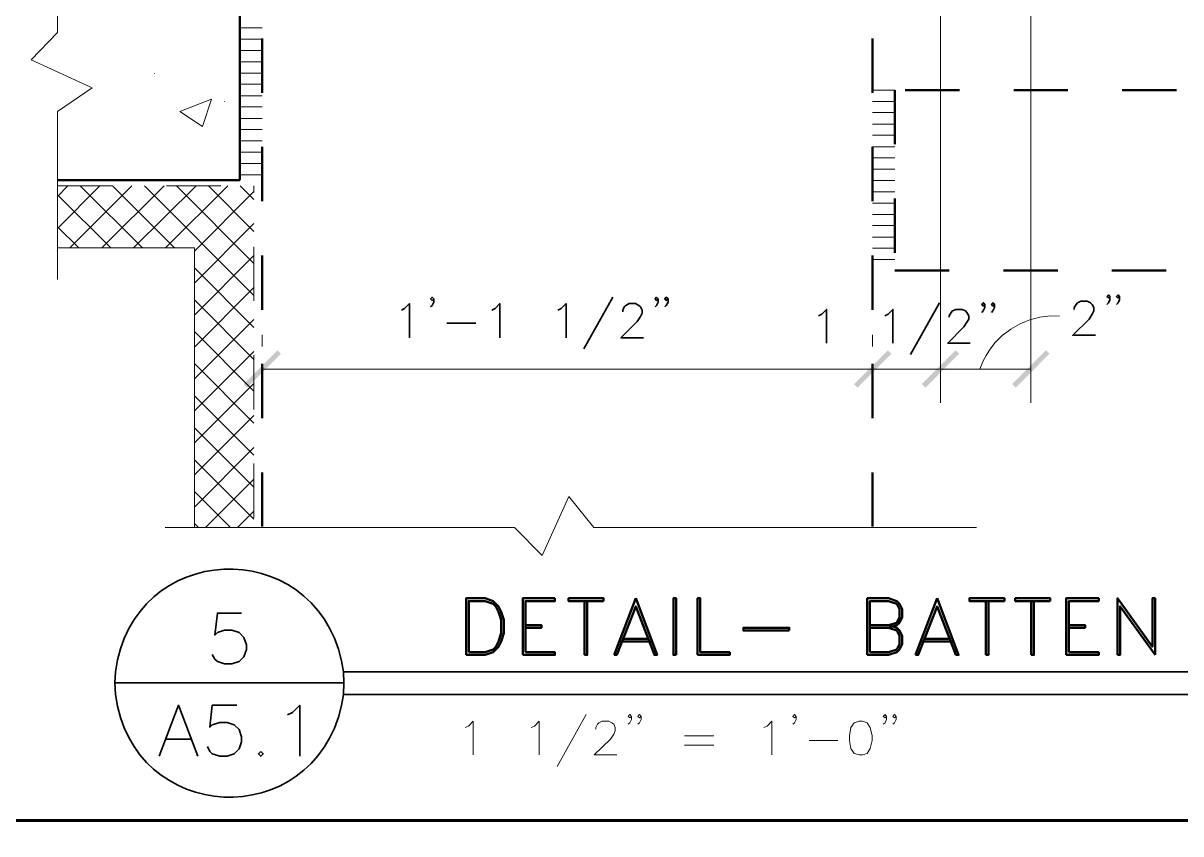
# Model space of a CAD drawing. Header units: inches. Extents: x 5 to 516, y -193 to 129.
# Drawn here: x 351.83 to 353.964, y -12.359 to -10.864 of the extents above; entities that cross this region are included whole.
import ezdxf

# ---------------------------------------------------------------- set-up
doc = ezdxf.new("R2010")
doc.units = ezdxf.units.IN
doc.header["$MEASUREMENT"] = 0
doc.linetypes.add('PDF_IMPORT', pattern=[1, 0.8, -0.2])
doc.layers.add('PDF6_Geometry', color=7, linetype='Continuous')
doc.layers.add('PDF6_Solid Fills', color=7, linetype='Continuous')

msp = doc.modelspace()

# ---------------------------------------------------------------- hatches: boundary and pattern name
at = {"layer": 'PDF6_Solid Fills', "transparency": 33554559}
for points in [[(352.3057006, -11.4739161), (352.299034, -11.467805), (352.236812, -11.5300269), (352.2434784, -11.5366939)], [(353.4240342, -11.4678044), (353.361812, -11.5300266), (353.3684786, -11.5366933), (353.4307009, -11.4739153)], [(353.4934787, -11.5366939), (353.5557009, -11.4739161), (353.5490342, -11.467805), (353.486812, -11.5300269)], [(353.6534786, -11.5300266), (353.6601453, -11.5366933), (353.7223675, -11.4739153), (353.7157008, -11.4678044)]]:
    msp.add_hatch(color=256, dxfattribs=at).paths.add_polyline_path(points)

# ---------------------------------------------------------------- linework, layer by layer
at = {"layer": 'PDF6_Geometry', "lineweight": 15}
for points in [[(353.5212564, -11.5644717), (353.5212564, -10.362805)], [(352.1773674, -11.004471), (352.1190341, -11.0272488), (352.1607008, -11.0550266)], [(353.3962564, -11.4394711), (353.3962564, -11.4605822)], [(353.3712563, -12.1516934), (353.3623674, -12.1544712), (353.3562563, -12.1633601), (353.3534785, -12.1783601), (353.3534785, -12.187249), (353.3562563, -12.202249), (353.3623674, -12.2111379), (353.3712563, -12.2139156), (353.3773674, -12.2139156), (353.3862563, -12.2111379), (353.3918119, -12.202249), (353.3951452, -12.187249), (353.3951452, -12.1783601), (353.3918119, -12.1633601), (353.3862563, -12.1544712), (353.3773674, -12.1516934)]]:
    msp.add_lwpolyline(points, close=True, dxfattribs=at)
for points in [[(353.6879231, -10.362805), (353.6879231, -11.5644717)], [(351.8940343, -10.6000261), (351.8940343, -10.8816927), (351.8451454, -10.9322483), (351.9573677, -10.9839149), (351.8940343, -11.0272483), (351.8940343, -11.3372483)], [(352.2295898, -10.8733596), (352.2712565, -10.8733596)], [(352.2295898, -10.8939149), (352.2712565, -10.8939149)], [(352.2295898, -10.9150262), (352.2712565, -10.9150262)], [(352.2295898, -10.9355815), (352.2712565, -10.9355815)], [(352.0723678, -10.957249), (352.0723678, -10.9566935)], [(352.2295898, -10.9566929), (352.2712565, -10.9566929)], [(352.2295898, -10.9772482), (352.2712565, -10.9772482)], [(353.4373676, -10.987805), (353.3962564, -10.987805)], [(352.2012565, -11.0089153), (352.2012565, -11.0083597)], [(352.2295898, -10.9983596), (352.2712565, -10.9983596)], [(353.4373676, -11.0089153), (353.3962564, -11.0089153)], [(352.2295898, -11.0189149), (352.2712565, -11.0189149)], [(353.4373676, -11.0294717), (353.3962564, -11.0294717)], [(352.2295898, -11.0400262), (352.2712565, -11.0400262)], [(353.4373676, -11.0505819), (353.3962564, -11.0505819)], [(352.2295898, -11.0605815), (352.2712565, -11.0605815)], [(353.4373676, -11.0711383), (353.3962564, -11.0711383)], [(352.2295898, -11.0816929), (352.2712565, -11.0816929)], [(353.4373676, -11.0922486), (353.3962564, -11.0922486)], [(352.2295898, -11.1022482), (352.2712565, -11.1022482)], [(353.4373676, -11.112805), (353.3962564, -11.112805)], [(352.2295898, -11.1233596), (352.2712565, -11.1233596)], [(353.4373676, -11.1339153), (353.3962564, -11.1339153)], [(352.2295898, -11.1439149), (352.2712565, -11.1439149)], [(353.4373676, -11.1544717), (353.3962564, -11.1544717)], [(351.8945899, -11.1833594), (351.9129232, -11.1644705)], [(351.8945899, -11.2422493), (351.9718121, -11.1644715)], [(351.9162568, -11.2789156), (352.0307012, -11.1644711)], [(352.0507008, -11.2789156), (351.9357008, -11.1644711)], [(351.9751455, -11.2789156), (352.0901455, -11.1644711)], [(352.1095902, -11.2789156), (351.9951457, -11.1644711)], [(352.0340343, -11.2789156), (352.1490343, -11.1644711)], [(352.255701, -11.3666932), (352.0540343, -11.164471)], [(352.092923, -11.2789156), (352.207923, -11.1644711)], [(352.255701, -11.3078044), (352.1129232, -11.1644711)], [(352.1462565, -11.285027), (352.2557009, -11.175027)], [(352.255701, -11.2483596), (352.1718121, -11.1644707)], [(352.255701, -11.1894708), (352.230701, -11.1644708)], [(353.4373676, -11.1755819), (353.3962564, -11.1755819)], [(351.9918121, -11.2789156), (351.8945899, -11.1816934)], [(353.4373676, -11.1961383), (353.3962564, -11.1961383)], [(353.4373676, -11.2172486), (353.3962564, -11.2172486)], [(351.9329233, -11.2789156), (351.89459, -11.2405822)], [(352.1462565, -11.3439158), (352.2557009, -11.2339158)], [(353.4373676, -11.237805), (353.3962564, -11.237805)], [(353.4373676, -11.2589153), (353.3962564, -11.2589153)], [(352.1462565, -11.7939155), (352.1462565, -11.2789155), (351.8945898, -11.2789155)], [(353.4373676, -11.2794717), (353.3962564, -11.2794717)], [(352.1462565, -11.4028045), (352.2557009, -11.2928045)], [(353.4373676, -11.3005819), (353.3962564, -11.3005819)], [(352.255701, -11.4255819), (352.1462565, -11.3155819)], [(352.1462565, -11.4616933), (352.2557009, -11.3516933)], [(352.255701, -11.4844707), (352.1462565, -11.3744707)], [(352.1462565, -11.520582), (352.2557009, -11.4111376)], [(353.740701, -11.4050266), (353.7240343, -11.4044711)], [(352.255701, -11.5433606), (352.1462565, -11.4333606)], [(352.2712565, -11.4605822), (352.2712565, -11.4394711)], [(352.1462565, -11.5794708), (352.2557009, -11.4700263)], [(352.255701, -11.6022482), (352.1462565, -11.4922482)], [(353.600701, -11.4861377), (353.5940343, -11.5022489)], [(352.2712565, -11.5022489), (353.3962564, -11.5022489)], [(353.3334787, -11.5022489), (353.5212564, -11.5022489)], [(353.5834786, -11.5022489), (353.5212564, -11.5022489), (353.6879231, -11.5022489)], [(352.1462565, -11.6383595), (352.2557009, -11.5289151)], [(352.255701, -11.6611381), (352.1462565, -11.5516936)], [(352.1462565, -11.6972483), (352.2557009, -11.5878038)], [(352.255701, -11.7200268), (352.1462565, -11.6105824)], [(352.1462565, -11.7566931), (352.2557009, -11.6466931)], [(352.255701, -11.7789156), (352.1462565, -11.6694711)], [(352.1673678, -11.7939155), (352.2557012, -11.7055822)], [(352.2118122, -11.7939155), (352.1462566, -11.72836)], [(352.0923675, -11.7944705), (352.7362564, -11.7944705), (352.7868119, -11.8461371), (352.8362563, -11.7372483), (352.8823675, -11.7944705), (353.5879231, -11.7944705)], [(352.2262566, -11.7939155), (352.255701, -11.7644711)], [(352.1529229, -11.7939155), (352.1462562, -11.7872488)], [(352.8684787, -12.1394706), (352.8145898, -12.2350261)], [(352.951812, -12.1428049), (352.9484787, -12.1455827), (352.9457009, -12.1428049), (352.9484787, -12.1394716), (352.951812, -12.1428049), (352.951812, -12.1483604), (352.9484787, -12.1544716), (352.9457009, -12.1572493)], [(352.9695896, -12.1428049), (352.9662563, -12.1455827), (352.9634785, -12.1428049), (352.9662563, -12.1394716), (352.9695896, -12.1428049), (352.9695896, -12.1483604), (352.9662563, -12.1544716), (352.9634785, -12.1572493)], [(353.2551454, -12.1428049), (353.2523676, -12.1455827), (353.2490343, -12.1428049), (353.2523676, -12.1394716), (353.2551454, -12.1428049), (353.2551454, -12.1483604), (353.2523676, -12.1544716), (353.2490343, -12.1572493)], [(353.4218121, -12.1428049), (353.4190343, -12.1455827), (353.415701, -12.1428049), (353.4190343, -12.1394716), (353.4218121, -12.1428049), (353.4218121, -12.1483604), (353.4190343, -12.1544716), (353.415701, -12.1572493)], [(353.4395897, -12.1428049), (353.4368119, -12.1455827), (353.4334786, -12.1428049), (353.4368119, -12.1394716), (353.4395897, -12.1428049), (353.4395897, -12.1483604), (353.4368119, -12.1544716), (353.4334786, -12.1572493)], [(352.6451454, -12.1633602), (352.6512565, -12.1605824), (352.6601454, -12.1516935), (352.6601454, -12.2139157)], [(352.7668122, -12.1633602), (352.7729233, -12.1605824), (352.7818122, -12.1516935), (352.7818122, -12.2139157)], [(352.8862563, -12.1661373), (352.8862563, -12.1633595), (352.8890341, -12.1572484), (352.8918118, -12.1544706), (352.8979229, -12.1516928), (352.9101452, -12.1516928), (352.9157007, -12.1544706), (352.9190341, -12.1572484), (352.9218118, -12.1633595), (352.9218118, -12.1694706), (352.9190341, -12.1755817), (352.9129229, -12.1844706), (352.8829229, -12.2139151), (352.9245896, -12.2139151)], [(353.1957011, -12.1633602), (353.2018122, -12.1605824), (353.2107011, -12.1516935), (353.2107011, -12.2139157)], [(353.0495897, -12.1783601), (353.1034786, -12.1783601)], [(353.0495897, -12.1961383), (353.1034786, -12.1961383)], [(353.2790345, -12.1872487), (353.3323678, -12.1872487)]]:
    msp.add_lwpolyline(points, dxfattribs=at)
at = {"layer": 'PDF6_Geometry', "lineweight": 50}
for points in [[(352.2295898, -10.8211384), (352.2295898, -11.1539161)], [(352.2295898, -11.1539156), (351.8945898, -11.1539156)], [(352.8107011, -11.9250269), (352.7512567, -11.9250269), (352.7512567, -12.0294714)], [(352.8107009, -11.9250262), (352.8107009, -11.9300262), (352.7562565, -11.9300262), (352.7562565, -12.0244706)], [(352.95959, -11.9250269), (352.91959, -12.0294714)], [(352.95959, -11.9250269), (352.9990345, -12.0294713), (352.9940345, -12.0294713), (352.95959, -11.9400269), (352.92459, -12.0294713), (352.91959, -12.0294713)], [(353.4257007, -11.9794714), (353.4407007, -11.9744714), (353.4457007, -11.9700269), (353.4507007, -11.9600269), (353.4507007, -11.9450269), (353.4457007, -11.9350269), (353.4407007, -11.9300269), (353.4257007, -11.9250269), (353.3862563, -11.9250269), (353.3862563, -12.0294714)], [(353.5151456, -11.9250269), (353.4751456, -12.0294714)], [(353.5151456, -11.9250269), (353.55459, -12.0294713), (353.54959, -12.0294713), (353.5151456, -11.9400269), (353.4801456, -12.0294713), (353.4751456, -12.0294713)], [(353.8129233, -11.9250269), (353.7529233, -11.9250269), (353.7529233, -12.0294714)], [(353.8129231, -11.9250262), (353.8129231, -11.9300262), (353.7579231, -11.9300262), (353.7579231, -12.0244706)], [(353.916812, -12.0294714), (353.916812, -11.9250269), (353.911812, -11.9250269), (353.911812, -12.0144714), (353.8473675, -11.9250269), (353.8473675, -12.0294714)], [(352.8701453, -11.9300262), (352.8701453, -12.0294706), (352.8651453, -12.0294706)], [(352.8651455, -11.9300262), (352.8651455, -12.0294706)], [(353.3912566, -11.9744706), (353.4257011, -11.9744706), (353.4407011, -11.9700262), (353.4457011, -11.9600262), (353.4457011, -11.9450262), (353.4407011, -11.9350262), (353.4257011, -11.9300262), (353.3912566, -11.9300262), (353.3912566, -12.0244706)], [(353.6045898, -11.9300262), (353.6045898, -12.0294706)], [(353.6095898, -11.9300262), (353.6095898, -12.0294706), (353.6045898, -12.0294706)], [(353.6884786, -11.9300262), (353.6884786, -12.0294706)], [(353.6934787, -11.9300262), (353.6934787, -12.0294706), (353.6884787, -12.0294706)], [(353.9168121, -12.0294713), (353.8523676, -11.9400269), (353.8523676, -12.0294713), (353.8473676, -12.0294713)], [(352.7562565, -11.9744711), (352.7857009, -11.9744711), (352.7857009, -11.9794711), (352.7562565, -11.9794711)], [(353.4257008, -11.9744711), (353.4407008, -11.9794711), (353.4457008, -11.9844711), (353.4507008, -11.9944711), (353.4507008, -12.0094711), (353.4457008, -12.0194711), (353.4407008, -12.0244711), (353.4257008, -12.0294711), (353.3862564, -12.0294711)], [(353.3912566, -11.9794714), (353.4257011, -11.9794714), (353.4407011, -11.9844714), (353.4457011, -11.9944714), (353.4457011, -12.0094714), (353.4407011, -12.0194714), (353.4257011, -12.0244714), (353.3912566, -12.0244714)], [(353.7579231, -11.9744711), (353.7879231, -11.9744711), (353.7879231, -11.9794711), (353.7579231, -11.9794711)], [(352.9295898, -12.004471), (352.9890343, -12.004471)], [(352.9345899, -11.9994706), (352.9845899, -11.9994706)], [(353.4851454, -12.004471), (353.5445898, -12.004471)], [(353.4901454, -11.9994706), (353.5401454, -11.9994706)], [(352.7562565, -12.0244713), (352.8107009, -12.0244713), (352.8107009, -12.0294713), (352.7512565, -12.0294713)], [(353.7579231, -12.0244713), (353.8129231, -12.0244713), (353.8129231, -12.0294713), (353.7529231, -12.0294713)]]:
    msp.add_lwpolyline(points, dxfattribs=at)
at = {"layer": 'PDF6_Geometry', "linetype": 'PDF_IMPORT', "lineweight": 50, "ltscale": 0.041667}
for points in [[(352.2712565, -11.7928044), (352.2712565, -10.8211384), (353.3962564, -10.8211384)], [(353.3962564, -11.7928044), (353.3962564, -10.8211375)], [(353.4373676, -10.987805), (353.4373676, -11.3205824)], [(353.9562565, -10.987805), (353.4373677, -10.987805)], [(353.4373676, -11.3205822), (353.9562566, -11.3205822)]]:
    msp.add_lwpolyline(points, dxfattribs=at)
at = {"layer": 'PDF6_Geometry', "linetype": 'PDF_IMPORT', "lineweight": 15, "ltscale": 0.049444}
msp.add_lwpolyline([(351.8945899, -11.1644713), (352.2557007, -11.1644713)], dxfattribs=at)
at = {"layer": 'PDF6_Geometry', "linetype": 'PDF_IMPORT', "lineweight": 15, "ltscale": 0.05}
msp.add_lwpolyline([(352.255701, -11.7766934), (352.255701, -11.1644715)], dxfattribs=at)
at = {"layer": 'PDF6_Geometry', "lineweight": 35}
for points in [[(352.5873677, -11.3728046), (352.5840344, -11.3761379), (352.5812566, -11.3728046), (352.5840344, -11.3700268), (352.5873677, -11.3728046), (352.5873677, -11.3789157), (352.5840344, -11.3850268), (352.5812566, -11.3878046)], [(352.9173675, -11.3700264), (352.8640342, -11.4650264)], [(353.0007009, -11.3728046), (352.9979231, -11.3761379), (352.9951453, -11.3728046), (352.9979231, -11.3700268), (353.0007009, -11.3728046), (353.0007009, -11.3789157), (352.9979231, -11.3850268), (352.9951453, -11.3878046)], [(353.0190343, -11.3728046), (353.015701, -11.3761379), (353.0129232, -11.3728046), (353.015701, -11.3700268), (353.0190343, -11.3728046), (353.0190343, -11.3789157), (353.015701, -11.3850268), (353.0129232, -11.3878046)], [(353.8334786, -11.3683603), (353.8307009, -11.3711381), (353.8279231, -11.3683603), (353.8307009, -11.3655826), (353.8334786, -11.3683603), (353.8334786, -11.3744714), (353.8307009, -11.380027), (353.8279231, -11.3833603)], [(353.8512565, -11.3683603), (353.8484788, -11.3711381), (353.845701, -11.3683603), (353.8484788, -11.3655826), (353.8512565, -11.3683603), (353.8512565, -11.3744714), (353.8484788, -11.380027), (353.845701, -11.3833603)], [(352.5279231, -11.3939148), (352.5334787, -11.3905815), (352.5423676, -11.3816926), (352.5423676, -11.4444704)], [(352.6945898, -11.3939148), (352.7001453, -11.3905815), (352.7090342, -11.3816926), (352.7090342, -11.4444704)], [(352.8162563, -11.3939148), (352.8223674, -11.3905815), (352.8312563, -11.3816926), (352.8312563, -11.4444704)], [(352.935701, -11.3966931), (352.935701, -11.3939153), (352.9384788, -11.3878042), (352.9412565, -11.3850264), (352.9473676, -11.3816931), (352.9590343, -11.3816931), (352.9651454, -11.3850264), (352.9684787, -11.3878042), (352.9712565, -11.3939153), (352.9712565, -11.3994709), (352.9684787, -11.405582), (352.9623676, -11.4144709), (352.9323676, -11.4444709), (352.9740343, -11.4444709)], [(353.2962565, -11.4039156), (353.3023677, -11.4011378), (353.3112565, -11.3922489), (353.3112565, -11.4544711)], [(353.4184789, -11.4039156), (353.42459, -11.4011378), (353.4334789, -11.3922489), (353.4334789, -11.4544711)], [(353.5195898, -11.380026), (353.4662565, -11.4755815)], [(353.5373674, -11.4066938), (353.5373674, -11.403916), (353.5407008, -11.3978049), (353.5434786, -11.3950271), (353.5495897, -11.3922494), (353.5612563, -11.3922494), (353.5673674, -11.3950271), (353.5701452, -11.3978049), (353.5734786, -11.403916), (353.5734786, -11.4100271), (353.5701452, -11.4155827), (353.5645897, -11.4244716), (353.5345897, -11.4544716), (353.5762563, -11.4544716)], [(353.6029232, -11.3828042), (353.6001454, -11.3861375), (353.5973676, -11.3828042), (353.6001454, -11.3800264), (353.6029232, -11.3828042), (353.6029232, -11.3889153), (353.6001454, -11.3950264), (353.5973676, -11.3978042)], [(353.6207008, -11.3828042), (353.617923, -11.3861375), (353.6151452, -11.3828042), (353.617923, -11.3800264), (353.6207008, -11.3828042), (353.6207008, -11.3889153), (353.617923, -11.3950264), (353.6151452, -11.3978042)], [(353.7679232, -11.3922488), (353.7679232, -11.3889155), (353.7712566, -11.3833599), (353.7740343, -11.3800266), (353.7801454, -11.3772488), (353.7918121, -11.3772488), (353.7979232, -11.3800266), (353.800701, -11.3833599), (353.8040343, -11.3889155), (353.8040343, -11.3950266), (353.800701, -11.4011377), (353.7951454, -11.4100266), (353.7651454, -11.4400266), (353.8068121, -11.4400266)], [(352.6112565, -11.4178045), (352.6645898, -11.4178045)], [(352.232923, -11.9522486), (352.1884785, -11.9522486), (352.1834785, -11.9928042), (352.1884785, -11.9883597), (352.2018119, -11.9839153), (352.2151452, -11.9839153), (352.2284785, -11.9883597), (352.2373674, -11.9972486), (352.2418119, -12.010582), (352.2418119, -12.0194708), (352.2373674, -12.0328042), (352.2284785, -12.0416931), (352.2151452, -12.0461375), (352.2018119, -12.0461375), (352.1884785, -12.0416931), (352.1834785, -12.0372486), (352.1790341, -12.0283597)], [(352.4173677, -12.0400268), (352.420701, -12.0605824), (352.4212566, -12.0811379), (351.9995899, -12.0811379)], [(352.000701, -12.0605824), (351.9995899, -12.0811379), (352.000701, -12.102249)], [(352.420701, -12.0605815), (355.2590344, -12.0605815)], [(352.4173677, -12.1228046), (352.420701, -12.102249), (352.4212566, -12.0811379)], [(352.420701, -12.1022482), (355.2590344, -12.1022482)], [(352.0812563, -12.2161375), (352.1168118, -12.1222486), (352.1523674, -12.2161375)], [(352.2240345, -12.1222485), (352.1790345, -12.1222485), (352.17459, -12.162804), (352.1790345, -12.1583596), (352.1929234, -12.1539151), (352.2062567, -12.1539151), (352.21959, -12.1583596), (352.2284789, -12.1672485), (352.2329234, -12.1805818), (352.2329234, -12.1894707), (352.2284789, -12.202804), (352.21959, -12.2116929), (352.2062567, -12.2161374), (352.1929234, -12.2161374), (352.1790345, -12.2116929), (352.17459, -12.2072485), (352.1701456, -12.1983596)], [(352.3179235, -12.1400267), (352.3268124, -12.1355822), (352.3401457, -12.1222489), (352.3401457, -12.2161378)], [(352.0945896, -12.1850265), (352.1390341, -12.1850265)]]:
    msp.add_lwpolyline(points, dxfattribs=at)
at = {"layer": 'PDF6_Geometry', "lineweight": 50}
for points in [[(352.646812, -12.0294714), (352.681812, -12.0294714), (352.696812, -12.0244714), (352.706812, -12.0144714), (352.7112564, -12.0044714), (352.7162564, -11.9894714), (352.7162564, -11.9650269), (352.7112564, -11.9500269), (352.706812, -11.9400269), (352.696812, -11.9300269), (352.681812, -11.9250269), (352.646812, -11.9250269)], [(352.9001455, -11.9300269), (352.8357011, -11.9300269), (352.8357011, -11.9250269), (352.9001455, -11.9250269)], [(353.0340345, -12.0294714), (353.0340345, -11.9250269), (353.0290345, -11.9250269), (353.0290345, -12.0294714)], [(353.0734788, -12.0294717), (353.0734788, -11.9250272), (353.0784788, -11.9250272), (353.0784788, -12.0244717), (353.1329232, -12.0244717), (353.1329232, -12.0294717)], [(353.6390343, -11.9300269), (353.5745898, -11.9300269), (353.5745898, -11.9250269), (353.6390343, -11.9250269)], [(353.7234787, -11.9300269), (353.6590342, -11.9300269), (353.6590342, -11.9250269), (353.7234787, -11.9250269)], [(352.6518121, -12.0244706), (352.6818121, -12.0244706), (352.6968121, -12.0194706), (352.7018121, -12.0144706), (352.7068121, -12.0044706), (352.7112565, -11.9894706), (352.7112565, -11.9650262), (352.7068121, -11.9500262), (352.7018121, -11.9400262), (352.6968121, -11.9350262), (352.6818121, -11.9300262), (352.6518121, -11.9300262)], [(353.2423676, -11.9844714), (353.1579232, -11.9844714), (353.1579232, -11.9794714), (353.2423676, -11.9794714)]]:
    msp.add_lwpolyline(points, close=True, dxfattribs=at)
at = {"layer": 'PDF6_Geometry', "lineweight": 35}
msp.add_lwpolyline([(352.2684788, -12.207249), (352.2640343, -12.2116934), (352.2684788, -12.2161379), (352.2729232, -12.2116934)], close=True, dxfattribs=at)
at = {"layer": 'PDF6_Geometry', "lineweight": 60}
msp.add_lwpolyline([(334.3940348, -12.3344711), (355.5607009, -12.3344711)], close=True, dxfattribs=at)
at = {"layer": 'PDF6_Geometry', "lineweight": 15}
msp.add_open_spline([(353.7240343, -11.4044711), (353.671488, -11.4076007), (353.6233862, -11.4382859), (353.600701, -11.4861377)], degree=3, dxfattribs=at)
at = {"layer": 'PDF6_Geometry', "lineweight": 35}
for points in [[(352.4173677, -12.0400268), (352.3630621, -11.803425), (352.0311825, -11.8200268), (352.000701, -12.0605824)], [(352.000701, -12.102249), (352.0310158, -12.342712), (352.3632195, -12.3593694), (352.4173677, -12.1228046)]]:
    msp.add_open_spline(points, degree=3, dxfattribs=at)

doc.saveas('drawing.dxf')
